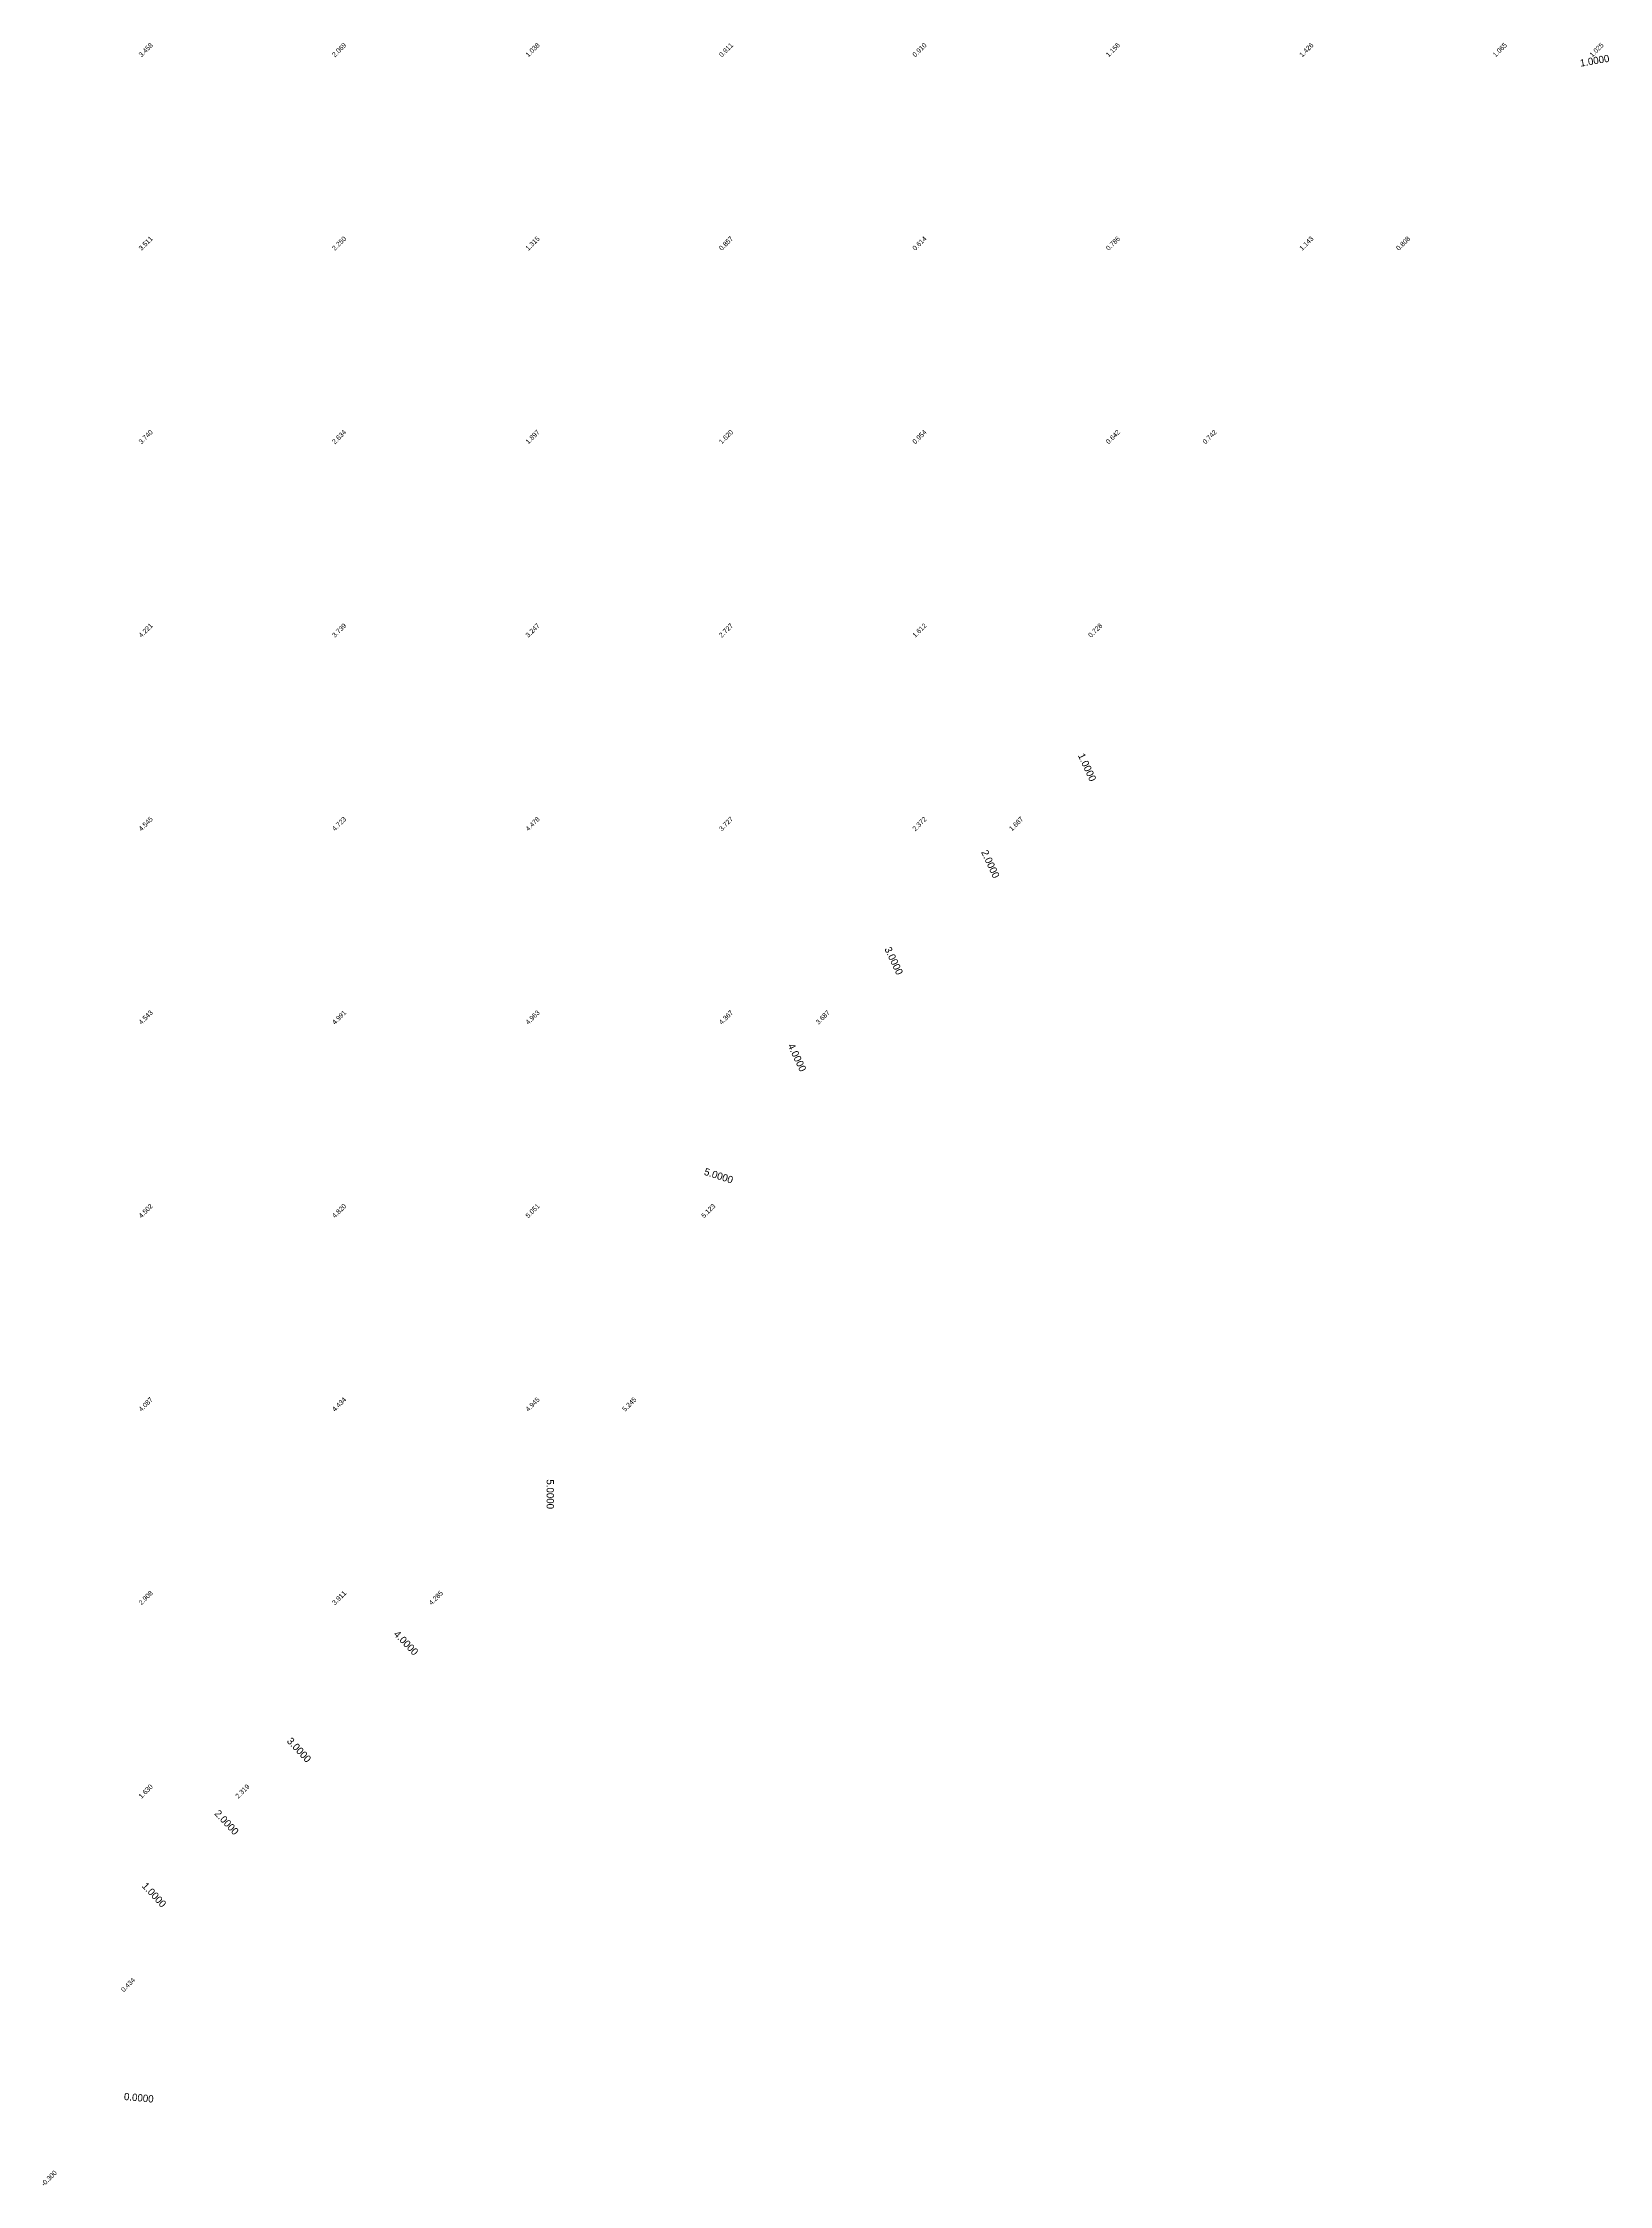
# Model space of a CAD drawing. Header units: metres. Extents: x 286386 to 287779, y 2079267 to 2080589.
# Drawn here: x 287429.4 to 287591.3, y 2079339.3 to 2079560.7 of the extents above; entities that cross this region are included whole.
import ezdxf
from ezdxf.enums import TextEntityAlignment as Align

# ---------------------------------------------------------------- set-up
doc = ezdxf.new("R2010")
doc.units = ezdxf.units.M
doc.header["$MEASUREMENT"] = 0
doc.layers.add('ESContAnn', color=231, linetype='Continuous')
doc.layers.add('ESElevation', color=150, linetype='Continuous')

msp = doc.modelspace()

# ---------------------------------------------------------------- texts
at = {"layer": 'ESContAnn'}
for s, rotation, p in [('1.0000', 9.8658, (287589.8, 2079558.89)), ('1.0000', 294.6955, (287537.34, 2079485.85)), ('2.0000', 294.6955, (287527.34, 2079475.85)), ('3.0000', 295.2011, (287517.35, 2079465.85)), ('4.0000', 295.2011, (287507.35, 2079455.85)), ('5.0000', 342.1213, (287499.24, 2079443.63)), ('5.0000', 270, (287481.83, 2079410.71)), ('4.0000', 314.2258, (287466.92, 2079395.34)), ('3.0000', 313.0694, (287455.86, 2079384.28)), ('2.0000', 313.0694, (287448.37, 2079376.79)), ('1.0000', 313.0694, (287440.88, 2079369.3)), ('0.0000', 354.6678, (287439.29, 2079348.33))]:
    msp.add_text(s, height=0.75, rotation=rotation, dxfattribs=at).set_placement(p, align=Align.MIDDLE_CENTER)
at = {"layer": 'ESElevation'}
for s, p in [('3.458', (287440, 2079560)), ('2.069', (287460, 2079560)), ('1.038', (287480, 2079560)), ('0.911', (287500, 2079560)), ('0.910', (287520, 2079560)), ('1.156', (287540, 2079560)), ('1.426', (287560, 2079560)), ('1.065', (287580, 2079560)), ('1.025', (287590, 2079560)), ('3.511', (287440, 2079540)), ('2.250', (287460, 2079540)), ('1.315', (287480, 2079540)), ('0.857', (287500, 2079540)), ('0.614', (287520, 2079540)), ('0.786', (287540, 2079540)), ('1.143', (287560, 2079540)), ('0.808', (287570, 2079540)), ('3.740', (287440, 2079520)), ('2.634', (287460, 2079520)), ('1.897', (287480, 2079520)), ('1.620', (287500, 2079520)), ('0.954', (287520, 2079520)), ('0.642', (287540, 2079520)), ('0.742', (287550, 2079520)), ('4.221', (287440, 2079500)), ('3.739', (287460, 2079500)), ('3.247', (287480, 2079500)), ('2.727', (287500, 2079500)), ('1.612', (287520, 2079500)), ('0.728', (287538.17, 2079500)), ('4.545', (287440, 2079480)), ('4.723', (287460, 2079480)), ('4.478', (287480, 2079480)), ('3.727', (287500, 2079480)), ('2.372', (287520, 2079480)), ('1.687', (287530, 2079480)), ('4.543', (287440, 2079460)), ('4.991', (287460, 2079460)), ('4.963', (287480, 2079460)), ('4.367', (287500, 2079460)), ('3.687', (287510, 2079460)), ('4.502', (287440, 2079440)), ('4.820', (287460, 2079440)), ('5.051', (287480, 2079440)), ('5.123', (287498.17, 2079440)), ('4.087', (287440, 2079420)), ('4.434', (287460, 2079420)), ('4.945', (287480, 2079420)), ('5.245', (287490, 2079420)), ('2.908', (287440, 2079400)), ('3.911', (287460, 2079400)), ('4.285', (287470, 2079400)), ('1.630', (287440, 2079380)), ('2.319', (287450, 2079380)), ('0.434', (287438.17, 2079360)), ('-0.300', (287430, 2079340))]:
    msp.add_text(s, height=0.5, rotation=45, dxfattribs=at).set_placement(p, align=Align.MIDDLE_CENTER)

doc.saveas('drawing.dxf')
